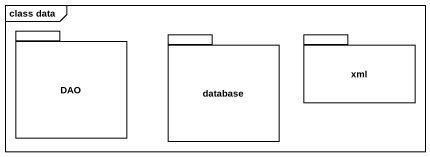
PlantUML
@startuml
mainframe class data
package DAO {
}
package "database" as database_ {
}
package xml {
}
@enduml
